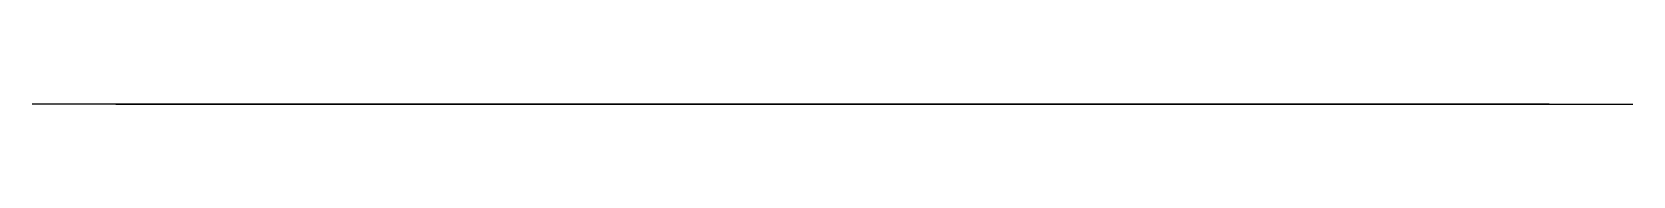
# Model space of a CAD drawing. Header units: centimetres. Extents: x -3.4 to 7.1, y 0 to 0.
import ezdxf

# ---------------------------------------------------------------- set-up
doc = ezdxf.new("R2010")
doc.units = ezdxf.units.CM
doc.header["$MEASUREMENT"] = 0
doc.layers.add('flat flex flattened v10_Sketch1', color=7, linetype='Continuous')

msp = doc.modelspace()

# ---------------------------------------------------------------- linework, layer by layer
at = {"layer": 'flat flex flattened v10_Sketch1'}
for p, q in [((-3.4, 0, -2.175), (-3.4, 0, -1.1)), ((0, 0, -1.1), (-3.4, 0, -1.1)), ((-2.85, 0, -2.175), (-3.4, 0, -2.175)), ((-2.85, 0, -1.75), (0, 0, -1.75)), ((-2.85, 0, -1.75), (-2.85, 0, -2.175)), ((0, 0, -3.825), (-2.05, 0, -3.825)), ((-2.05, 0, -2.825), (-2.05, 0, -3.425)), ((-2.05, 0, -3.825), (-2.05, 0, -3.425)), ((-1.5, 0, -2.825), (-2.05, 0, -2.825)), ((-0.95, 0, -7.135), (-1.5, 0, -7.135)), ((-1.5, 0, -3.425), (-1.5, 0, -2.825)), ((-1.5, 0, -3.425), (0, 0, -3.425)), ((-1.5, 0, -5.585), (0, 0, -5.585)), ((-1.5, 0, -7.135), (-1.5, 0, -6.135)), ((-1.5, 0, -6.135), (-1.5, 0, -5.585)), ((-0.95, 0, -7.135), (0.05, 0, -7.135)), ((0, 0, -6.135), (-0.95, 0, -6.135)), ((-0.95, 0, -6.135), (-0.95, 0, -6.585)), ((0.05, 0, -6.585), (-0.95, 0, -6.585)), ((0, 0), (1.25, 0)), ((0.8, 0, -6.135), (0, 0, -6.135)), ((0, 0, -5.585), (0, 0, -4.825)), ((0, 0, -4.825), (0, 0, -3.825)), ((0, 0, -3.425), (0, 0, -1.75)), ((0, 0, -1.1), (0, 0)), ((0.05, 0, -7.135), (0.05, 0, -6.585)), ((0.8, 0, -4.535), (0.8, 0, -6.135)), ((1.25, 0, -4.535), (0.8, 0, -4.535)), ((1.25, 0), (1.25, 0, -1.26)), ((2.86, 0, -1.91), (1.25, 0, -1.91)), ((1.25, 0, -4.47), (1.25, 0, -4.535)), ((1.25, 0, -1.26), (2.5, 0, -1.26)), ((2.7, 0, -3.92), (1.25, 0, -3.92)), ((1.25, 0, -1.91), (1.25, 0, -3.92)), ((1.25, 0, -4.47), (3.25, 0, -4.47)), ((2.5, 0, 0.74), (2.5, 0, -1.26)), ((3.05, 0, 0.74), (2.5, 0, 0.74)), ((2.7, 0, -3.22), (3.25, 0, -3.22)), ((2.7, 0, -3.92), (2.7, 0, -3.22)), ((2.86, 0, -1.91), (7.1, 0, -1.91)), ((6.55, 0, -1.51), (3.05, 0, -1.51)), ((3.05, 0, -1.26), (3.05, 0, 0.74)), ((3.05, 0, -1.26), (3.05, 0, -1.51)), ((3.25, 0, -3.22), (3.25, 0, -3.92)), ((3.25, 0, -4.47), (3.25, 0, -3.92)), ((6.55, 0, -1.51), (6.55, 0, -0.66)), ((6.55, 0, -0.66), (7.1, 0, -0.66)), ((7.1, 0, -1.91), (7.1, 0, -1.51)), ((7.1, 0, -0.66), (7.1, 0, -1.51))]:
    msp.add_line(p, q, dxfattribs=at)
msp.add_point((0, 0), dxfattribs=at)

doc.saveas('drawing.dxf')
